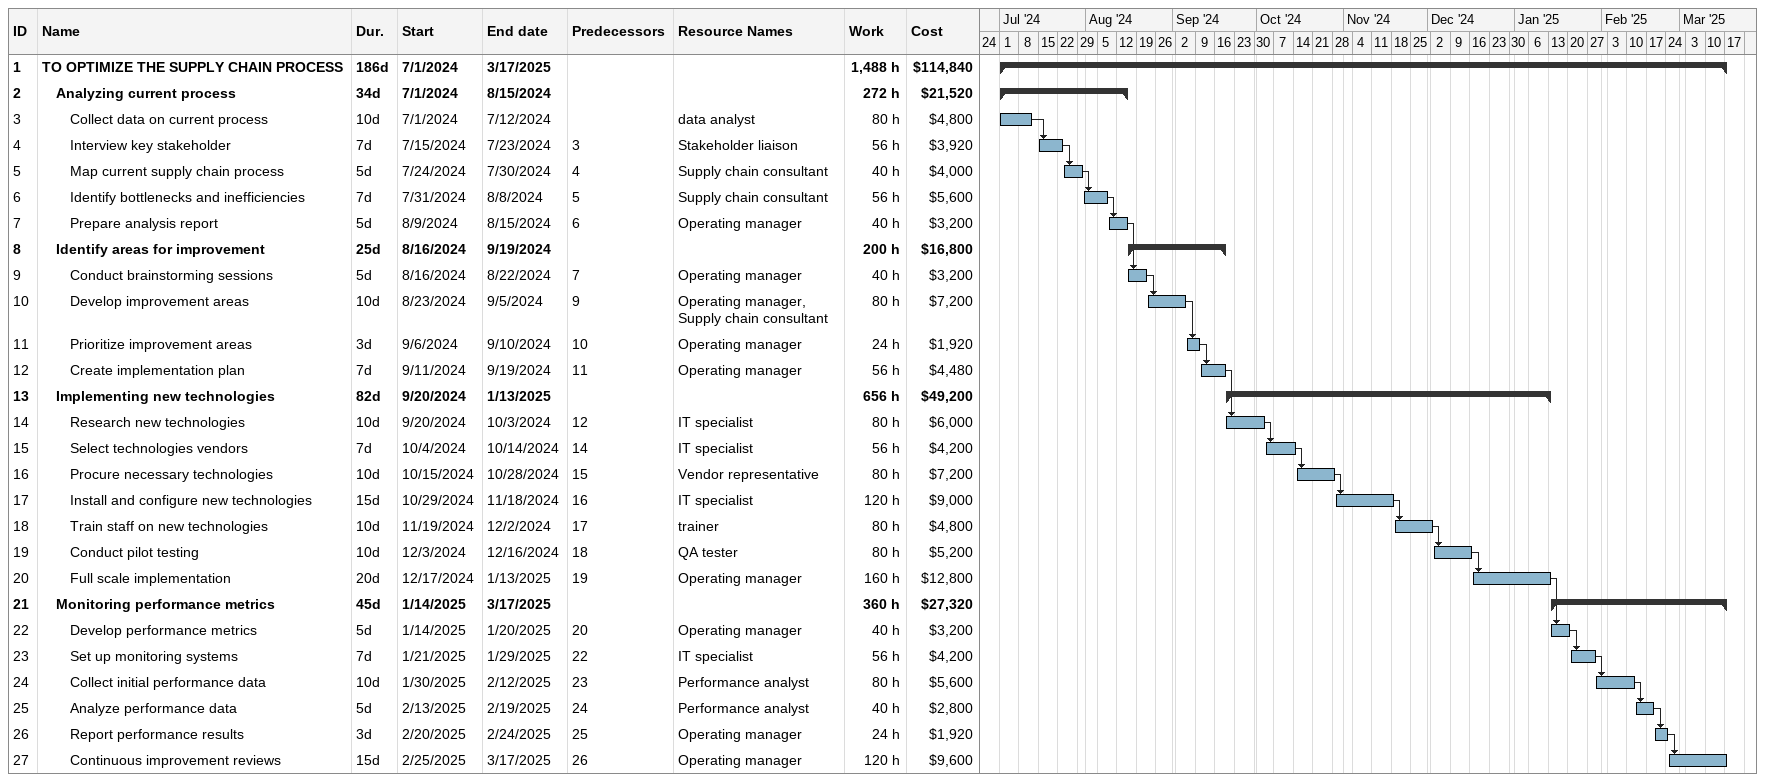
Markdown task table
| ID | Level | Task | Duration | Start | Finish | Predecessors | Resources | Work (h) | Cost ($) |
|---|---|---|---|---|---|---|---|---|---|
| 1 | 1 | **TO OPTIMIZE THE SUPPLY CHAIN PROCESS** | 186d | 2024-07-01 | 2025-03-17 |  |  | 1488 | 114840 |
| 2 | 2 | **Analyzing current process** | 34d | 2024-07-01 | 2024-08-15 |  |  | 272 | 21520 |
| 3 | 3 | Collect data on current process | 10d | 2024-07-01 | 2024-07-12 |  | data analyst | 80 | 4800 |
| 4 | 3 | Interview key stakeholder | 7d | 2024-07-15 | 2024-07-23 | 3 | Stakeholder liaison | 56 | 3920 |
| 5 | 3 | Map current supply chain process | 5d | 2024-07-24 | 2024-07-30 | 4 | Supply chain consultant | 40 | 4000 |
| 6 | 3 | Identify bottlenecks and inefficiencies | 7d | 2024-07-31 | 2024-08-08 | 5 | Supply chain consultant | 56 | 5600 |
| 7 | 3 | Prepare analysis report | 5d | 2024-08-09 | 2024-08-15 | 6 | Operating manager | 40 | 3200 |
| 8 | 2 | **Identify areas for improvement** | 25d | 2024-08-16 | 2024-09-19 |  |  | 200 | 16800 |
| 9 | 3 | Conduct brainstorming sessions | 5d | 2024-08-16 | 2024-08-22 | 7 | Operating manager | 40 | 3200 |
| 10 | 3 | Develop improvement areas | 10d | 2024-08-23 | 2024-09-05 | 9 | Operating manager, Supply chain consultant | 80 | 7200 |
| 11 | 3 | Prioritize improvement areas | 3d | 2024-09-06 | 2024-09-10 | 10 | Operating manager | 24 | 1920 |
| 12 | 3 | Create implementation plan | 7d | 2024-09-11 | 2024-09-19 | 11 | Operating manager | 56 | 4480 |
| 13 | 2 | **Implementing new technologies** | 82d | 2024-09-20 | 2025-01-13 |  |  | 656 | 49200 |
| 14 | 3 | Research new technologies | 10d | 2024-09-20 | 2024-10-03 | 12 | IT specialist | 80 | 6000 |
| 15 | 3 | Select technologies vendors | 7d | 2024-10-04 | 2024-10-14 | 14 | IT specialist | 56 | 4200 |
| 16 | 3 | Procure necessary technologies | 10d | 2024-10-15 | 2024-10-28 | 15 | Vendor representative | 80 | 7200 |
| 17 | 3 | Install and configure new technologies | 15d | 2024-10-29 | 2024-11-18 | 16 | IT specialist | 120 | 9000 |
| 18 | 3 | Train staff on new technologies | 10d | 2024-11-19 | 2024-12-02 | 17 | trainer | 80 | 4800 |
| 19 | 3 | Conduct pilot testing | 10d | 2024-12-03 | 2024-12-16 | 18 | QA tester | 80 | 5200 |
| 20 | 3 | Full scale implementation | 20d | 2024-12-17 | 2025-01-13 | 19 | Operating manager | 160 | 12800 |
| 21 | 2 | **Monitoring performance metrics** | 45d | 2025-01-14 | 2025-03-17 |  |  | 360 | 27320 |
| 22 | 3 | Develop performance metrics | 5d | 2025-01-14 | 2025-01-20 | 20 | Operating manager | 40 | 3200 |
| 23 | 3 | Set up monitoring systems | 7d | 2025-01-21 | 2025-01-29 | 22 | IT specialist | 56 | 4200 |
| 24 | 3 | Collect initial performance data | 10d | 2025-01-30 | 2025-02-12 | 23 | Performance analyst | 80 | 5600 |
| 25 | 3 | Analyze performance data | 5d | 2025-02-13 | 2025-02-19 | 24 | Performance analyst | 40 | 2800 |
| 26 | 3 | Report performance results | 3d | 2025-02-20 | 2025-02-24 | 25 | Operating manager | 24 | 1920 |
| 27 | 3 | Continuous improvement reviews | 15d | 2025-02-25 | 2025-03-17 | 26 | Operating manager | 120 | 9600 |
